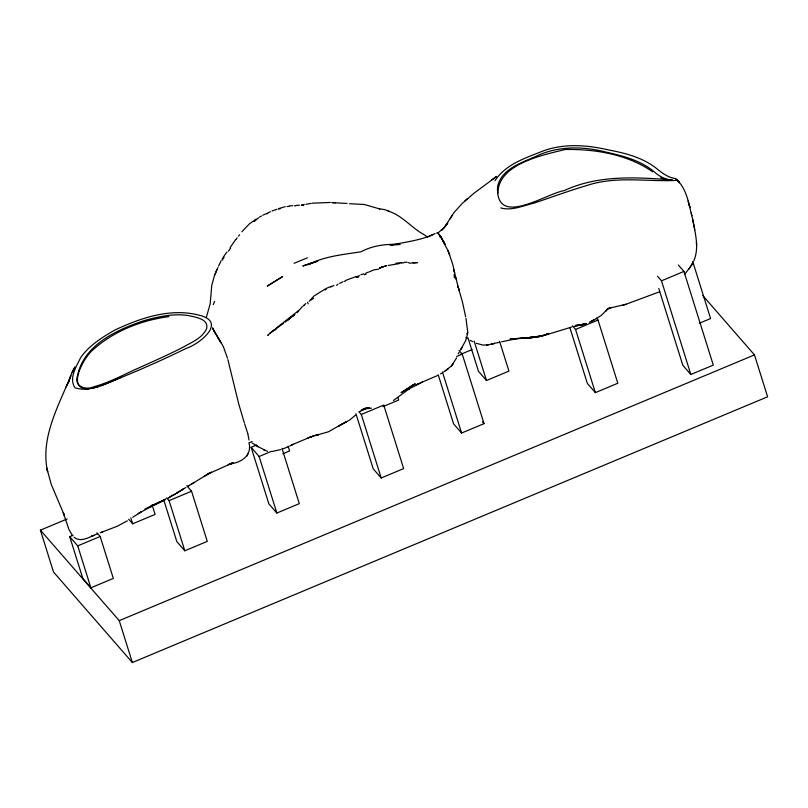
<?xml version="1.0" encoding="UTF-8"?>
<svg xmlns="http://www.w3.org/2000/svg" width="808" height="808" viewBox="0 0 808 808"><rect width="100%" height="100%" fill="white"/><g stroke="black" fill="none" stroke-linecap="round" stroke-linejoin="round"><path stroke-width="1.21" d="M679.265 182.285L677.579 180.477C687.709 190.718 689.052 206.141 692.729 219.443C695.122 232.896 699.455 247.48 693.89 260.711M249.278 443.925C251.541 456.318 240.552 462.731 229.896 463.974L233.007 463.045L228.119 464.731L233.35 462.59L207.737 474.134L211.494 472.104M467.489 334.26L465.711 340.501L460.52 350.026L461.924 347.4L461.408 348.359M217.907 267.488L214.443 275.639L211.757 285.345L210.181 303.838L206.515 316.736M215.049 274.245L216.877 269.69M247.026 455.995L247.874 453.965M63.327 512.838L64.448 515.544L51.207 484.295L46.864 468.216L47.601 471.69C40.077 437.724 58.489 406.182 70.791 375.811L68.468 382.416L71.66 373.306L74.548 367.64M456.641 357.853L451.389 366.024L443.794 371.902M213.282 304.616L214.615 301.515M221.069 260.873L218.544 266.155M72.165 372.225L74.972 366.882M66.094 386.87L67.912 383.164L66.892 385.244M467.812 332.886L466.62 333.876M224.998 254.55L222.24 259.075M693.294 262.004L688.921 269.044M235.684 239.522L230.108 247.642M495.87 177.002L473.983 193.233L462.166 203.495L453.833 212.787L444.582 227.21L441.754 230.189L447.753 223.079L444.582 227.21L438.36 232.664M692.042 264.327L691.204 265.802L692.416 263.691M451.935 215.797L450.218 218.705M222.028 260.317L224.038 257.237M458.217 353.874L459.126 352.369M309.222 301.293L314.029 295.96L325.483 288.87M230.593 248.076L228.432 251.227M690.497 266.802L684.376 274.589M241.865 231.795L249.329 223.917L256.166 219.079M236.128 239.279L237.188 237.845M495.011 180.679C505.535 164.337 525.463 158.014 542.633 151.147C563.509 143.289 586.315 144.844 607.656 149.753C624.968 153.045 642.946 157.459 656.934 168.791C662.469 173.286 668.509 177.8 675.761 178.608L678.72 181.84L677.831 180.851M225.493 253.884L226.987 252.025M238.491 236.178L239.623 234.785M452.126 365.155L451.389 366.024L453.318 363.751M659.631 291.759L626.008 304.262L609.474 308.161L610.747 307.798L607.071 309.383L608.515 308.181L601.263 315.443L593.547 320.221M325.301 290.042L326.452 288.759M605.606 311.343L606.939 309.868M302.313 306.606L297.102 312.656L298.243 310.858L275.932 328.422M355.449 415.201L349.642 420.029L338.461 426.169L346.339 421.776L344.188 422.897M467.64 198.485L464.671 201.101M303.424 305.666L305.777 303.545M254.086 221.574L258.59 217.837M267.034 213.958L268.266 212.898M267.751 335.451L268.609 334.734M311.292 300L313.514 298.162M269.751 333.34L273.7 330.169M268.094 334.876L273.67 330.421M336.582 285.365L338.017 284.204M342.946 281.78L339.582 283.386M294.95 314.544L285.234 322.008M283.648 323.21L271.872 331.755M496.566 176.437L491.86 179.851M169.074 497.486L172.185 495.213M445.461 370.791L448.389 368.701M393.446 400.485L409.555 388.587L408.899 389.001L422.473 382.012M303.151 305.979L304.646 304.969M132.684 517.302L140.976 512.04L138.219 513.666L138.855 513.292M359.388 411.777L366.882 408.151L362.933 409.656L364.661 408.858M175.942 493.577L173.013 495.354L185.88 487.487M272.074 210.959L276.851 209.292M178.81 491.789L176.498 493.223L183.143 489.153L180.568 490.719M173.649 494.971L167.589 498.566M204.222 476.387L209.191 473.326L188.193 486.083M274.558 330.199L275.952 329.341M411.302 386.012L401.061 392.708L415.292 383.83L411.302 386.012L414.231 384.396M127.351 520.827L117.15 526.281L101.101 532.452M191.577 484.073L194.203 482.497M440.511 373.882L441.794 373.114M292.759 316.069L294.011 315.332M206.838 474.761L209.545 473.165M342.208 423.937L328.351 431.826L312.797 436.239M187.618 486.416L189.516 485.315M330.896 286.971L333.926 285.406M140.531 512.302L151.126 506.666M361.125 410.04L365.337 408.383L369.377 407.858L364.075 408.616M591.143 321.382L594.062 319.816L589.305 322.331M160.368 501.788L155.065 504.222L165.983 498.849M437.31 375.629L421.635 382.356M291.284 445.259L293.264 444.279L289.607 446.107M259.398 217.099L261.529 216.009M165.297 499.728L154.197 504.677M148.016 507.515L162.226 500.92M144.915 509.08L147.723 507.666M149.561 507.444L151.924 506.273M163.145 500.869L154.005 505.283M344.289 281.457L345.612 280.82M418.332 383.851L416.221 384.861L420.18 382.982M365.711 273.235L367.701 272.296M293.102 444.36L309.08 437.613M262.762 215.231L267.337 213.161M118.968 378.296L121.069 377.316M117.968 378.75C104.707 384.285 89.506 392.486 75.043 387.81C68.498 378.306 76.427 366.499 80.659 357.621C89.193 345.45 102.162 337.31 114.857 330.028C140.733 317.857 170.872 307.626 199.485 315.292C227.442 322.19 199.283 344.218 186.042 348.43C158.257 362.166 129.684 374.306 100.909 385.729M390.082 245.279C405.202 241.946 421.079 240.542 435.128 233.583M428.765 236.421L433.502 234.31M151.116 505.959L154.025 504.667L151.106 505.939M97.556 533.815C90.112 536.371 81.527 543.148 73.962 537.209M326.816 288.133L331.553 286.274M547.349 334.058L538.754 336.734L527.119 337.784M702.738 295.516L754.47 354.904L767.6 396.789L132.361 662.53L53.53 572.034L40.4 530.149L67.155 518.958M248.652 443.026L252.147 441.572M460.398 354.449L472.034 349.581M456.641 356.469L462.247 354.126L484.043 423.655L461.59 433.038L453.591 423.857L438.189 374.71M281.962 448.319L299.303 503.647L276.861 513.04L268.862 503.859L251.147 447.319L256.752 444.976M657.49 276.225L661.489 280.82L683.932 271.427L713.292 365.105L690.84 374.498L682.841 365.317L658.762 288.456M251.147 447.319L259.136 456.5L271.488 451.339M358.893 411.706L361.297 414.464L383.739 405.071L403.647 468.589L381.194 477.983L373.205 468.802L355.924 413.676M96.98 532.795L100.172 536.472L113.322 578.427L90.87 587.81L82.881 578.639L69.73 536.684L73.094 535.27M382.972 406.616L398.687 400.041L397.94 397.657M572.367 325.776L575.569 329.452L598.021 320.059L617.817 383.255L595.375 392.637L587.376 383.467L569.812 327.422M166.701 497.859L169.094 500.617L191.547 491.224L207.262 541.38L184.82 550.773L176.821 541.592L163.721 499.799M282.861 453.753L289.597 450.935L288.103 446.157M69.73 536.684L77.73 545.865L100.172 536.472M128.654 519.201L132.653 523.786L155.106 514.403L152.106 504.849M468.024 337.926L478.488 371.326L486.487 380.507L508.939 371.114L499.586 341.299M699.375 323.25L710.596 318.554L692.719 261.509M40.4 530.149L119.241 620.645L754.47 354.904M287.699 446.986L282.851 448.894M294.092 263.297L307.383 257.823M93.809 535.391L91.466 536.34L93.082 535.684M544.683 335.098L534.846 337.31L516.029 338.794L501.556 341.804M268.872 212.423L270.508 211.767M359.59 275.639L356.176 276.952M545.673 334.704L547.632 333.916M546.036 334.552L548.885 333.431M305.959 204.262L310.989 203.444M368.62 272.134L373.983 269.862L378.619 269.185M388.284 265.458L399.344 263.59M575.326 325.543L580.174 325.24L585.204 323.856M100.273 532.765L102.949 531.755M307.212 438.31L313.504 436.007L309.312 437.461L311.837 436.583M379.447 268.034L386.648 265.6L384.891 266.155M355.904 276.619L346.016 280.275M311.504 262.984L302.788 266.004L317.887 261.075L307.868 264.751C324.523 256.267 342.804 254.601 360.913 251.823C373.023 245.299 386.557 243.824 400.111 244.45L391.335 245.178M285.244 206.666L278.962 208.525M622.726 305.353L626.008 304.262M363.893 273.801L360.903 274.76M500.788 207.939C511.777 211.1 523.22 205.586 533.886 203.151C551.874 197.132 569.66 190.567 587.86 185.184C616.221 176.023 646.158 181.669 675.054 180.477L676.983 179.528L676.346 179.447M280.729 449.551L272.256 451.49M363.297 408.909L371.377 408.202M365.711 408.495L363.984 409L368.428 407.949L367.236 408.111M95.485 387.416L97.596 386.81M363.61 408.868L365.337 408.383M364.358 274.69L366.125 274.215M530.23 337.613L533.139 337.461L510.101 339.006L534.846 337.31L542.148 336.118M571.71 327.038L541.714 336.219M304.313 204.363L301.424 205.07L303.646 205.596M486.699 345.137L488.375 344.733L483.164 345.137L476.286 343.289M499.152 342.329L487.244 345.006M436.552 233.058L437.29 232.886M91.435 388.396L94.425 387.709M583.538 324.614L576.821 325.604M574.064 326.563L586.234 323.473L579.205 325.038M583.497 324.513L577.538 325.543M278.285 209.07L280.204 208.747M294.334 205.929L296.152 205.636M287.103 206.596L289.011 206.282M292.668 205.616L289.345 205.939M168.902 316.625C141.026 320.342 113.474 331.169 92.516 350.258C84.022 357.146 65.559 389.981 88.638 388.81M299.505 205.192L296.162 205.414M412.969 262.984L417.595 262.57L411.706 262.853M576.185 325.422L578.215 325.21M395.89 263.256L401.596 262.57M575.528 325.503L577.68 325.341M330.27 202.475L312.08 203.182M356.651 277.397L358.55 277.265M528.412 337.643L542.34 335.835L528.695 337.623M404.283 262.236L406.868 262.267M400.657 262.903L403.636 262.883M332.431 202.687L347.076 203.434M335.532 202.757L331.775 202.525M349.561 203.707L364.448 204.515L379.81 208.969L379.204 208.828L384.861 209.615L389.355 211.524L388.163 211.06C401.96 215.322 410.908 227.129 422.938 234.047M408 262.549L410.787 263.347M667.943 180.537L660.843 177.79M257.489 446.41L267.529 451.389M472.771 341.663L470.236 340.39M256.762 445.996L258.126 446.683L252.147 442.996M263.438 449.713L264.741 450.409M423.422 234.269L427.846 237.178M652.662 171.821C627.614 154.368 595.031 148.884 565.034 149.52C542.875 155.075 497.95 163.883 497.92 193.294M466.307 337.754L467.398 338.582L465.943 337.36M438.603 233.785L441.208 237.421L437.795 233.007M678.336 265.004L683.932 271.427M596.415 318.221L598.021 320.059M459.055 350.45L462.247 354.126M482.437 421.816L484.043 423.655M186.749 485.719L191.547 491.224M439.693 236.481L440.38 237.36M72.468 535.613L68.922 529.452L63.297 512.747M676.791 179.487L679.235 182.749L677.952 180.952M439.32 234.502L448.147 250.894L452.773 264.408L454.581 272.72L453.864 269.539M442.026 238.703L440.825 236.855L445.067 244.359L443.178 240.754M218.099 337.956L220.968 342.754L213.262 329.533L223.341 346.592L227.482 358.186M441.643 238.087L443.935 242.168M215.16 332.926L212.605 327.846L213.302 329.351M307.495 302.303L308.252 303.889M448.389 251.53L448.147 250.894L449.702 255.055M244.713 424.059L247.773 433.573M244.339 422.927L238.794 404.172L227.886 359.621M661.489 280.82L690.84 374.498M575.569 329.452L595.375 392.637M474.155 341.138L486.487 380.507M442.43 371.902L461.59 433.038M361.297 414.464L381.194 477.983M259.136 456.5L276.861 513.04M169.094 500.617L184.82 550.773M130.785 517.827L132.653 523.786M119.241 620.645L132.361 662.53M77.73 545.865L90.87 587.81M458.51 288.294L459.186 290.577L457.884 286.123L462.418 301.849L465.671 316.867M688.083 201.061L689.951 207.666L689.062 204.474M458.237 287.355L454.096 270.599M455.682 277.417L456.156 279.295M691.941 215.686L691.305 212.868M247.793 433.633L249.016 440.027M692.688 219.392L694.112 226.371M694.072 226.038L694.739 229.805M465.984 318.392L467.812 332.846M454.126 274.579L454.399 277.861M696.587 245.41L696.445 242.127M497.556 186.719C495.415 228.401 545.653 193.728 564.236 190.577C598.314 174.791 635.957 177.164 672.266 179.911C665.681 179.8 659.742 176.609 654.854 172.377C641.36 160.6 623.685 156.075 606.626 152.268C584.406 146.43 560.419 145.763 538.976 154.944C523.816 162.216 501.536 167.852 497.556 186.719M77.487 375.841C73.619 386.577 85.981 390.527 93.96 386.699C108.777 382.739 122.331 375.336 136.249 369.084C152.338 361.782 168.579 354.762 184.254 346.571C192.496 341.895 202.687 337.764 206.676 328.482C208.797 318.706 195.011 317.11 188.304 315.564C173.447 313.282 158.449 316.645 144.167 320.594C116.907 329.684 83.83 344.703 77.487 375.841M289.506 318.423L287.517 320.19L291.728 316.574L289.506 318.423M282.608 276.548L267.327 286.072L282.608 276.548M381.548 267.226L379.72 267.963L383.275 266.721L381.548 267.226M318.817 434.542L315.15 435.532L318.817 434.542M494.365 343.38L491.749 343.976L494.446 343.42M581.003 325.119L578.568 325.402L581.003 325.119"/></g></svg>
